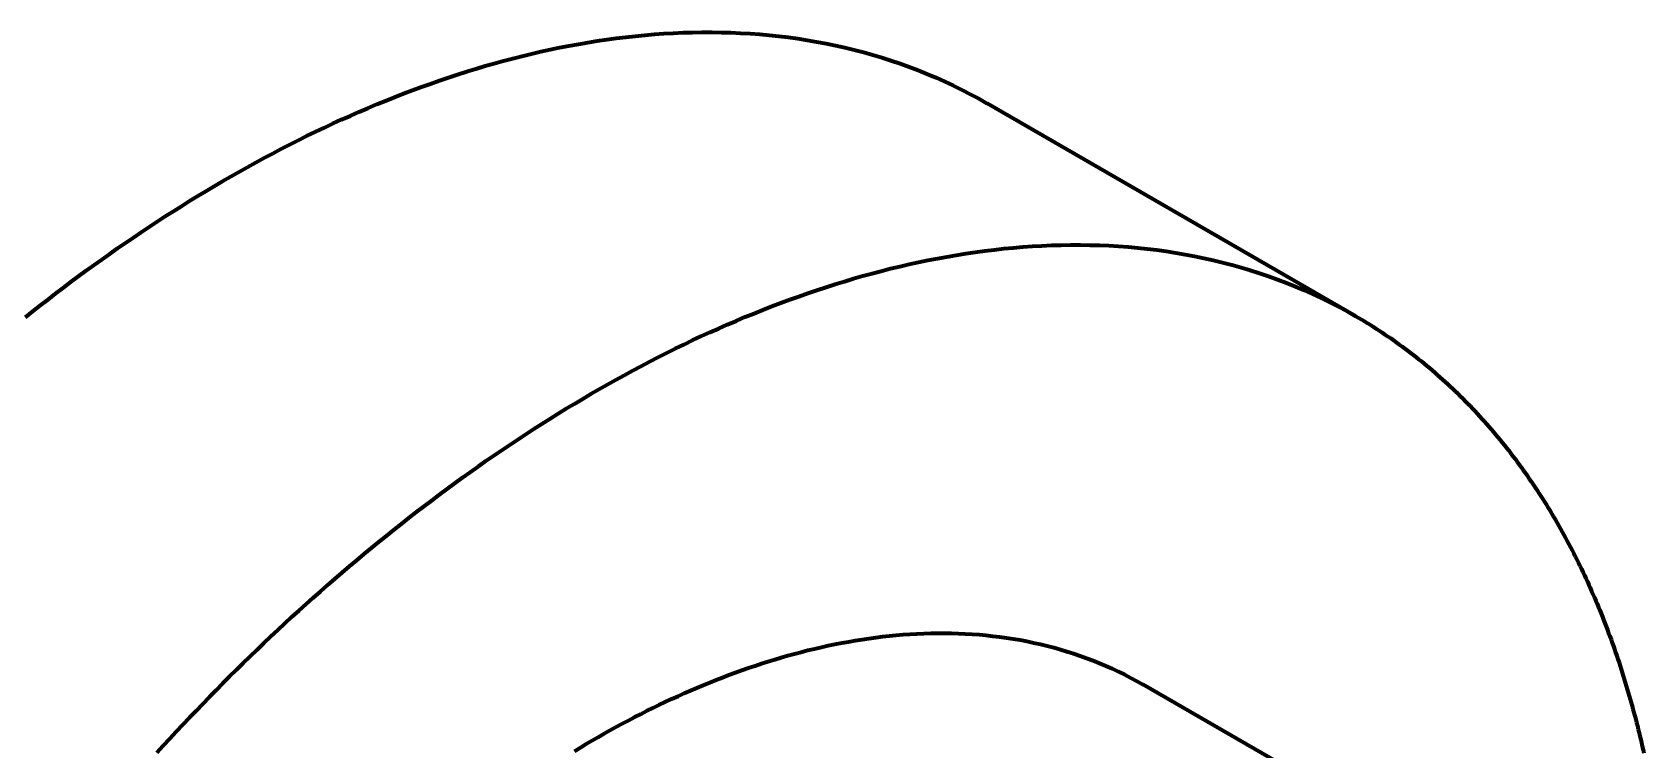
# Model space of a CAD drawing. Header units: millimetres. Extents: x 0 to 841, y 0 to 594.
# Drawn here: x 399.44 to 436.55, y 200.66 to 217.19 of the extents above; entities that cross this region are included whole.
import ezdxf

# ---------------------------------------------------------------- set-up
doc = ezdxf.new("R2010")
doc.units = ezdxf.units.MM
doc.layers.add('01-VISIBLE', color=7, linetype='CONTINUOUS', lineweight=70)

msp = doc.modelspace()

# ---------------------------------------------------------------- linework, layer by layer
at = {"layer": '01-VISIBLE'}
for p, q in [((429.912, 210.649), (421.426, 215.548)), ((430.379, 199.063), (425.012, 202.162))]:
    msp.add_line(p, q, dxfattribs=at)
for points in [[(399.281, 210.625), (399.454, 210.762), (399.627, 210.898), (399.802, 211.033), (399.977, 211.168), (400.152, 211.301), (400.329, 211.434), (400.506, 211.566), (400.684, 211.696), (400.863, 211.826), (401.042, 211.954), (401.222, 212.082), (401.403, 212.209), (401.584, 212.334), (401.767, 212.459), (401.95, 212.582), (402.133, 212.704), (402.318, 212.825), (402.503, 212.946), (402.689, 213.064), (402.876, 213.182), (403.063, 213.299), (403.251, 213.414), (403.44, 213.528), (403.63, 213.641), (403.82, 213.753), (404.011, 213.863), (404.203, 213.972), (404.396, 214.08), (404.589, 214.187), (404.783, 214.292), (404.978, 214.396), (405.173, 214.498), (405.37, 214.599), (405.567, 214.699), (405.764, 214.797), (405.963, 214.893), (406.162, 214.988), (406.362, 215.082), (406.562, 215.174), (406.764, 215.264), (406.966, 215.353), (407.169, 215.44), (407.372, 215.526), (407.576, 215.609), (407.781, 215.691), (407.987, 215.772), (408.193, 215.85), (408.4, 215.927), (408.608, 216.001), (408.816, 216.074), (409.025, 216.145), (409.235, 216.214), (409.445, 216.281), (409.656, 216.346), (409.868, 216.409), (410.08, 216.47), (410.292, 216.528), (410.506, 216.585), (410.72, 216.639), (410.934, 216.691), (411.149, 216.741), (411.365, 216.788), (411.581, 216.833), (411.798, 216.875), (412.015, 216.915), (412.232, 216.952), (412.45, 216.987), (412.668, 217.02), (412.887, 217.049), (413.106, 217.076), (413.326, 217.1), (413.545, 217.121), (413.765, 217.14), (413.985, 217.155), (414.206, 217.168), (414.426, 217.177), (414.647, 217.184), (414.868, 217.187), (415.088, 217.187), (415.309, 217.184), (415.53, 217.178), (415.75, 217.169), (415.97, 217.156), (416.191, 217.14), (416.41, 217.12), (416.63, 217.097), (416.849, 217.07), (417.068, 217.04), (417.286, 217.006), (417.503, 216.969), (417.72, 216.928), (417.936, 216.883), (418.152, 216.835), (418.366, 216.783), (418.58, 216.727), (418.792, 216.667), (419.003, 216.604), (419.214, 216.537), (419.423, 216.466), (419.63, 216.391), (419.837, 216.312), (420.041, 216.23), (420.244, 216.144), (420.446, 216.054), (420.646, 215.96), (420.844, 215.863), (421.04, 215.761), (421.234, 215.657), (421.426, 215.548)], [(402.306, 200.59), (402.455, 200.752), (402.605, 200.914), (402.755, 201.076), (402.907, 201.236), (403.059, 201.396), (403.211, 201.556), (403.365, 201.714), (403.519, 201.873), (403.673, 202.03), (403.829, 202.187), (403.985, 202.343), (404.142, 202.498), (404.299, 202.653), (404.457, 202.807), (404.616, 202.96), (404.775, 203.112), (404.936, 203.264), (405.097, 203.415), (405.258, 203.566), (405.42, 203.715), (405.583, 203.864), (405.747, 204.012), (405.911, 204.159), (406.077, 204.306), (406.242, 204.452), (406.409, 204.597), (406.576, 204.741), (406.744, 204.884), (406.913, 205.026), (407.082, 205.168), (407.252, 205.309), (407.423, 205.448), (407.594, 205.587), (407.766, 205.726), (407.939, 205.863), (408.113, 205.999), (408.287, 206.134), (408.462, 206.269), (408.638, 206.402), (408.814, 206.535), (408.991, 206.667), (409.169, 206.797), (409.348, 206.927), (409.527, 207.055), (409.707, 207.183), (409.888, 207.31), (410.07, 207.435), (410.252, 207.56), (410.435, 207.683), (410.619, 207.805), (410.803, 207.926), (410.988, 208.047), (411.174, 208.165), (411.361, 208.283), (411.548, 208.4), (411.737, 208.515), (411.925, 208.629), (412.115, 208.742), (412.305, 208.854), (412.496, 208.964), (412.688, 209.074), (412.881, 209.181), (413.074, 209.288), (413.268, 209.393), (413.463, 209.497), (413.659, 209.599), (413.855, 209.7), (414.052, 209.8), (414.25, 209.898), (414.448, 209.994), (414.647, 210.089), (414.847, 210.183), (415.048, 210.275), (415.249, 210.365), (415.451, 210.454), (415.654, 210.541), (415.857, 210.627), (416.062, 210.71), (416.266, 210.792), (416.472, 210.873), (416.678, 210.951), (416.885, 211.028), (417.093, 211.102), (417.301, 211.175), (417.51, 211.246), (417.72, 211.315), (417.93, 211.382), (418.141, 211.447), (418.353, 211.51), (418.565, 211.571), (418.778, 211.629), (418.991, 211.686), (419.205, 211.74), (419.42, 211.792), (419.635, 211.842), (419.85, 211.889), (420.066, 211.934), (420.283, 211.976), (420.5, 212.016), (420.717, 212.053), (420.935, 212.088), (421.154, 212.121), (421.372, 212.15), (421.592, 212.177), (421.811, 212.201), (422.031, 212.222), (422.251, 212.241), (422.471, 212.256), (422.691, 212.269), (422.912, 212.278), (423.132, 212.285), (423.353, 212.288), (423.574, 212.288), (423.794, 212.285), (424.015, 212.279), (424.235, 212.27), (424.456, 212.257), (424.676, 212.241), (424.896, 212.221), (425.115, 212.198), (425.334, 212.171), (425.553, 212.141), (425.771, 212.107), (425.989, 212.07), (426.205, 212.029), (426.422, 211.984), (426.637, 211.936), (426.851, 211.884), (427.065, 211.828), (427.277, 211.768), (427.489, 211.705), (427.699, 211.638), (427.908, 211.567), (428.116, 211.492), (428.322, 211.413), (428.527, 211.331), (428.73, 211.245), (428.931, 211.155), (429.131, 211.061), (429.329, 210.964), (429.525, 210.862), (429.719, 210.758), (429.912, 210.649)], [(429.912, 210.649), (429.981, 210.609), (430.05, 210.568), (430.119, 210.527), (430.187, 210.485), (430.255, 210.443), (430.323, 210.4), (430.39, 210.357), (430.458, 210.313), (430.525, 210.269), (430.591, 210.225), (430.658, 210.18), (430.724, 210.135), (430.789, 210.089), (430.855, 210.042), (430.92, 209.996), (430.985, 209.948), (431.049, 209.901), (431.113, 209.853), (431.177, 209.804), (431.24, 209.755), (431.304, 209.706), (431.366, 209.656), (431.429, 209.606), (431.491, 209.555), (431.553, 209.504), (431.614, 209.453), (431.675, 209.401), (431.736, 209.349), (431.796, 209.296), (431.856, 209.243), (431.916, 209.19), (431.976, 209.136), (432.035, 209.082), (432.093, 209.027), (432.151, 208.972), (432.209, 208.917), (432.267, 208.861), (432.324, 208.805), (432.381, 208.748), (432.437, 208.691), (432.494, 208.634), (432.549, 208.577), (432.605, 208.519), (432.66, 208.461), (432.714, 208.402), (432.769, 208.343), (432.823, 208.284), (432.876, 208.224), (432.929, 208.164), (432.982, 208.104), (433.035, 208.043), (433.087, 207.982), (433.138, 207.921), (433.19, 207.86), (433.241, 207.798), (433.291, 207.736), (433.341, 207.673), (433.391, 207.61), (433.441, 207.547), (433.49, 207.484), (433.538, 207.42), (433.587, 207.356), (433.635, 207.292), (433.682, 207.228), (433.729, 207.163), (433.776, 207.098), (433.823, 207.032), (433.869, 206.967), (433.914, 206.901), (433.96, 206.835), (434.005, 206.769), (434.049, 206.702), (434.093, 206.635), (434.137, 206.568), (434.181, 206.501), (434.224, 206.433), (434.267, 206.366), (434.309, 206.298), (434.351, 206.229), (434.393, 206.161), (434.434, 206.092), (434.475, 206.023), (434.515, 205.954), (434.555, 205.885), (434.595, 205.815), (434.635, 205.745), (434.674, 205.676), (434.713, 205.605), (434.751, 205.535), (434.789, 205.465), (434.827, 205.394), (434.864, 205.323), (434.901, 205.252), (434.937, 205.18), (434.974, 205.109), (435.01, 205.037), (435.045, 204.966), (435.08, 204.894), (435.115, 204.821), (435.15, 204.749), (435.184, 204.677), (435.218, 204.604), (435.251, 204.531), (435.284, 204.458), (435.317, 204.385), (435.349, 204.312), (435.381, 204.238), (435.413, 204.165), (435.445, 204.091), (435.476, 204.017), (435.507, 203.943), (435.537, 203.869), (435.567, 203.795), (435.597, 203.72), (435.626, 203.646), (435.655, 203.571), (435.684, 203.496), (435.713, 203.422), (435.741, 203.346), (435.769, 203.271), (435.796, 203.196), (435.823, 203.121), (435.85, 203.045), (435.877, 202.97), (435.903, 202.894), (435.929, 202.818), (435.954, 202.742), (435.98, 202.666), (436.005, 202.59), (436.029, 202.514), (436.054, 202.437), (436.078, 202.361), (436.102, 202.284), (436.125, 202.208), (436.148, 202.131), (436.171, 202.054), (436.194, 201.977), (436.216, 201.9), (436.238, 201.823), (436.26, 201.746), (436.281, 201.669), (436.302, 201.592), (436.323, 201.514), (436.343, 201.437), (436.364, 201.359), (436.384, 201.282), (436.403, 201.204), (436.423, 201.126), (436.442, 201.048), (436.46, 200.971), (436.479, 200.893), (436.497, 200.815), (436.515, 200.736), (436.533, 200.658), (436.55, 200.58)], [(411.926, 200.626), (412.062, 200.708), (412.198, 200.789), (412.335, 200.87), (412.473, 200.949), (412.611, 201.028), (412.749, 201.105), (412.889, 201.182), (413.028, 201.258), (413.169, 201.332), (413.309, 201.406), (413.451, 201.479), (413.593, 201.55), (413.735, 201.621), (413.878, 201.691), (414.021, 201.759), (414.165, 201.826), (414.31, 201.893), (414.455, 201.958), (414.6, 202.022), (414.746, 202.084), (414.893, 202.146), (415.04, 202.206), (415.187, 202.265), (415.335, 202.323), (415.484, 202.379), (415.633, 202.435), (415.782, 202.488), (415.932, 202.541), (416.083, 202.592), (416.234, 202.642), (416.385, 202.69), (416.537, 202.737), (416.689, 202.782), (416.842, 202.826), (416.995, 202.868), (417.149, 202.908), (417.303, 202.947), (417.457, 202.985), (417.612, 203.021), (417.767, 203.055), (417.923, 203.087), (418.079, 203.117), (418.235, 203.146), (418.392, 203.173), (418.549, 203.198), (418.706, 203.221), (418.863, 203.243), (419.021, 203.262), (419.179, 203.279), (419.337, 203.295), (419.496, 203.308), (419.654, 203.319), (419.813, 203.328), (419.972, 203.335), (420.13, 203.34), (420.289, 203.342), (420.448, 203.342), (420.607, 203.34), (420.766, 203.336), (420.925, 203.329), (421.083, 203.32), (421.242, 203.308), (421.4, 203.294), (421.558, 203.277), (421.716, 203.258), (421.873, 203.236), (422.03, 203.212), (422.187, 203.185), (422.343, 203.156), (422.499, 203.123), (422.654, 203.089), (422.808, 203.051), (422.962, 203.011), (423.115, 202.968), (423.267, 202.922), (423.418, 202.874), (423.569, 202.823), (423.718, 202.769), (423.867, 202.712), (424.014, 202.653), (424.161, 202.591), (424.306, 202.526), (424.45, 202.459), (424.592, 202.389), (424.733, 202.316), (424.873, 202.24), (425.012, 202.162)]]:
    msp.add_lwpolyline(points, dxfattribs=at)

doc.saveas('drawing.dxf')
